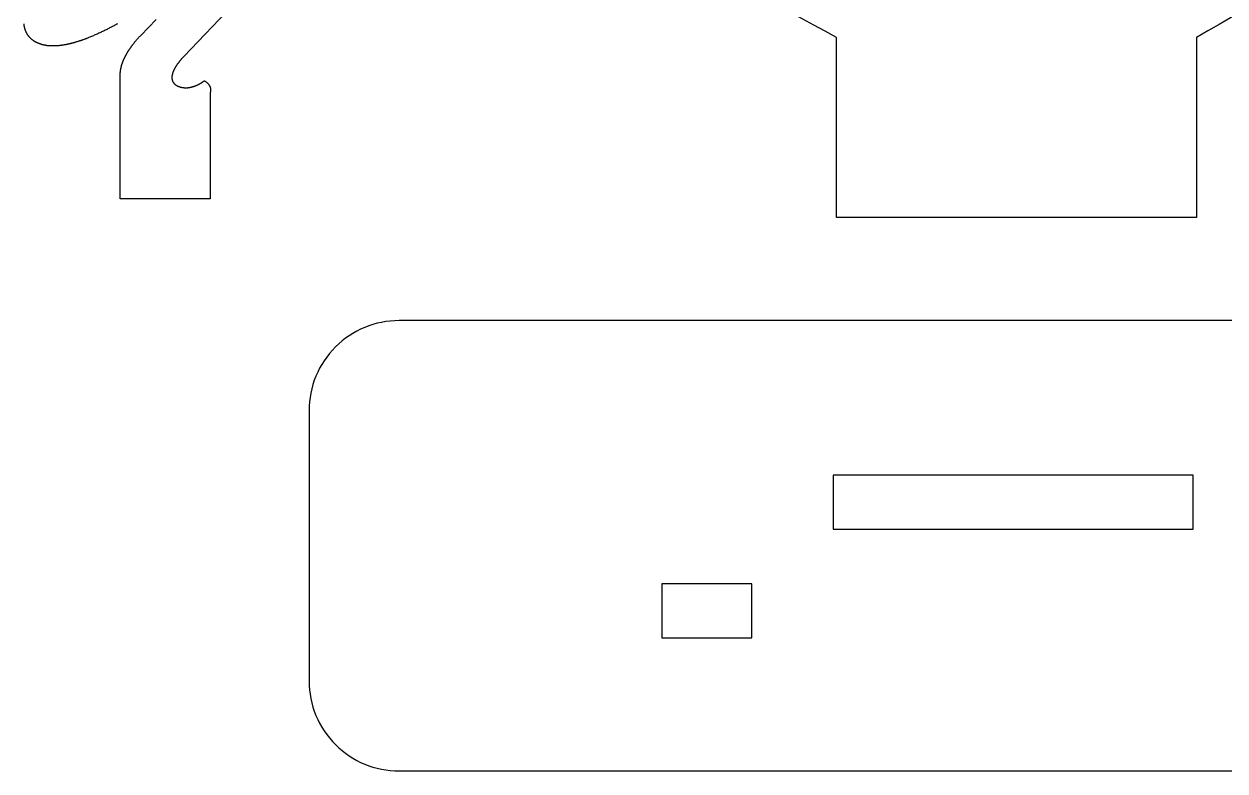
# Model space of a CAD drawing. Extents: x 156 to 510, y 849 to 1306.
# Drawn here: x 224.5 to 357.8, y 849.5 to 932.4 of the extents above; entities that cross this region are included whole.
import ezdxf

# ---------------------------------------------------------------- set-up
doc = ezdxf.new("R2010")
doc.units = 0
doc.layers.add('color#3f3f3fff', color=1, linetype='CONTINUOUS')
doc.layers.add('color#7d7d7dff', color=1, linetype='CONTINUOUS')

msp = doc.modelspace()

# ---------------------------------------------------------------- linework, layer by layer
at = {"layer": 'color#3f3f3fff'}
msp.add_lwpolyline([(425.61, 989.55, -0.088832), (354.64, 930.93), (354.64, 920.93), (354.64, 910.93), (335, 910.93), (314.69, 910.93), (314.69, 920.93), (314.69, 930.93), (314.69, 930.93, -0.066393), (241.2, 983.75)], format="xyb", dxfattribs=at)
msp.add_lwpolyline([(314.33, 876.34), (354.28, 876.34), (354.28, 882.34), (314.33, 882.34), (314.33, 876.34)], close=True, dxfattribs=at)
at = {"layer": 'color#7d7d7dff'}
for points in [[(247.75, 934.57), (242.25, 928.8), (242.21, 928.76), (242.18, 928.72), (242.14, 928.69), (242.11, 928.65), (242.07, 928.61), (242.04, 928.57), (242.01, 928.54), (241.97, 928.5), (241.94, 928.47), (241.91, 928.43), (241.88, 928.39), (241.85, 928.36), (241.82, 928.32), (241.79, 928.29), (241.76, 928.25), (241.74, 928.22), (241.71, 928.18), (241.68, 928.15), (241.65, 928.11), (241.63, 928.08), (241.6, 928.04), (241.58, 928.01), (241.55, 927.98), (241.53, 927.94), (241.51, 927.91), (241.48, 927.88), (241.46, 927.84), (241.44, 927.81), (241.42, 927.78), (241.4, 927.75), (241.38, 927.72), (241.36, 927.68), (241.34, 927.65), (241.32, 927.62), (241.3, 927.59), (241.28, 927.56), (241.26, 927.53), (241.25, 927.5), (241.23, 927.47), (241.21, 927.44), (241.2, 927.41), (241.18, 927.38), (241.17, 927.35), (241.15, 927.32), (241.14, 927.29), (241.13, 927.26), (241.11, 927.23), (241.1, 927.2), (241.09, 927.17), (241.08, 927.15), (241.07, 927.12), (241.06, 927.09), (241.05, 927.06), (241.04, 927.04), (241.03, 927.01), (241.02, 926.98), (241.01, 926.95), (241, 926.93), (241, 926.9), (240.99, 926.88), (240.98, 926.85), (240.98, 926.82), (240.97, 926.8), (240.96, 926.77), (240.96, 926.75), (240.95, 926.72), (240.95, 926.7), (240.95, 926.68), (240.94, 926.65), (240.94, 926.63), (240.94, 926.6), (240.94, 926.58), (240.93, 926.56), (240.93, 926.53), (240.93, 926.51), (240.93, 926.49), (240.93, 926.47), (240.93, 926.44), (240.93, 926.42), (240.93, 926.4), (240.94, 926.38), (240.94, 926.36), (240.94, 926.34), (240.94, 926.32), (240.95, 926.3), (240.95, 926.27), (240.95, 926.25), (240.96, 926.23), (240.96, 926.22), (240.97, 926.2), (240.97, 926.18), (240.98, 926.16), (240.98, 926.14), (240.99, 926.12), (241, 926.1), (241, 926.08), (241.01, 926.07), (241.02, 926.05), (241.03, 926.03), (241.03, 926.01), (241.04, 926), (241.05, 925.98), (241.06, 925.96), (241.07, 925.95), (241.08, 925.93), (241.09, 925.91), (241.1, 925.9), (241.11, 925.88), (241.13, 925.87), (241.14, 925.85), (241.15, 925.84), (241.16, 925.82), (241.17, 925.81), (241.19, 925.8), (241.2, 925.78), (241.21, 925.77), (241.23, 925.75), (241.24, 925.74), (241.26, 925.73), (241.27, 925.72), (241.29, 925.7), (241.3, 925.69), (241.32, 925.68), (241.33, 925.67), (241.35, 925.66), (241.37, 925.65), (241.38, 925.63), (241.4, 925.62), (241.41, 925.61), (241.43, 925.6), (241.45, 925.6), (241.46, 925.59), (241.48, 925.58), (241.49, 925.57), (241.51, 925.56), (241.53, 925.55), (241.55, 925.54), (241.56, 925.53), (241.58, 925.53), (241.6, 925.52), (241.61, 925.51), (241.63, 925.5), (241.65, 925.49), (241.67, 925.49), (241.69, 925.48), (241.7, 925.47), (241.72, 925.47), (241.74, 925.46), (241.76, 925.45), (241.78, 925.45), (241.8, 925.44), (241.82, 925.43), (241.84, 925.43), (241.86, 925.42), (241.88, 925.42), (241.9, 925.41), (241.92, 925.4), (241.94, 925.4), (241.96, 925.39), (241.98, 925.39), (242, 925.39), (242.02, 925.38), (242.04, 925.38), (242.06, 925.37), (242.08, 925.37), (242.1, 925.37), (242.12, 925.36), (242.15, 925.36), (242.17, 925.36), (242.19, 925.35), (242.21, 925.35), (242.23, 925.35), (242.26, 925.35), (242.28, 925.34), (242.3, 925.34), (242.32, 925.34), (242.35, 925.34), (242.37, 925.34), (242.39, 925.34), (242.42, 925.34), (242.44, 925.34), (242.46, 925.34), (242.49, 925.34), (242.51, 925.34), (242.53, 925.34), (242.56, 925.34), (242.58, 925.34), (242.61, 925.34), (242.63, 925.34), (242.66, 925.34), (242.68, 925.34), (242.71, 925.35), (242.73, 925.35), (242.76, 925.35), (242.78, 925.36), (242.81, 925.36), (242.83, 925.36), (242.86, 925.37), (242.88, 925.37), (242.91, 925.37), (242.94, 925.38), (242.96, 925.38), (242.99, 925.39), (243.01, 925.39), (243.04, 925.4), (243.07, 925.41), (243.09, 925.41), (243.12, 925.42), (243.15, 925.43), (243.17, 925.43), (243.2, 925.44), (243.23, 925.45), (243.26, 925.46), (243.28, 925.46), (243.31, 925.47), (243.34, 925.48), (243.37, 925.49), (243.4, 925.5), (243.42, 925.51), (243.45, 925.52), (243.48, 925.53), (243.51, 925.54), (243.54, 925.55), (243.57, 925.57), (243.6, 925.58), (243.62, 925.59), (243.65, 925.6), (243.68, 925.61), (243.71, 925.63), (243.74, 925.64), (243.77, 925.65), (243.8, 925.67), (243.83, 925.68), (243.86, 925.7), (243.89, 925.71), (243.92, 925.73), (243.95, 925.74), (243.98, 925.76), (244.01, 925.78), (244.04, 925.79), (244.07, 925.81), (244.1, 925.83), (244.13, 925.85), (244.16, 925.86), (244.2, 925.88), (244.23, 925.9), (244.26, 925.92), (244.29, 925.94), (244.32, 925.96), (244.35, 925.98), (244.38, 926), (244.41, 926.02), (244.45, 926.04), (244.48, 926.07), (244.51, 926.09), (244.54, 926.11), (244.57, 926.1), (244.59, 926.08), (244.62, 926.06), (244.64, 926.05), (244.67, 926.03), (244.69, 926.01), (244.71, 926), (244.73, 925.98), (244.76, 925.96), (244.78, 925.94), (244.8, 925.92), (244.82, 925.91), (244.84, 925.89), (244.86, 925.87), (244.88, 925.85), (244.9, 925.83), (244.91, 925.81), (244.93, 925.8), (244.95, 925.78), (244.97, 925.76), (244.98, 925.74), (245, 925.72), (245.01, 925.7), (245.03, 925.68), (245.04, 925.66), (245.05, 925.64), (245.07, 925.62), (245.08, 925.6), (245.09, 925.58), (245.1, 925.56), (245.11, 925.54), (245.12, 925.52), (245.13, 925.5), (245.14, 925.48), (245.15, 925.46), (245.16, 925.44), (245.17, 925.41), (245.18, 925.39), (245.18, 925.37), (245.19, 925.35), (245.2, 925.33), (245.2, 925.31), (245.21, 925.29), (245.21, 925.26), (245.22, 925.24), (245.22, 925.22), (245.22, 925.2), (245.22, 925.18), (245.23, 925.16), (245.23, 925.13), (245.23, 925.11), (245.23, 925.09), (245.23, 925.07), (245.23, 925.04), (245.23, 925.02), (245.23, 925), (245.22, 924.98), (245.22, 924.95), (245.22, 924.93), (245.21, 924.91), (245.21, 924.89), (245.21, 924.86), (245.2, 924.84), (245.19, 924.82), (245.19, 923.01), (245.19, 921.35), (245.19, 913.01), (235.19, 913.01), (235.19, 923.01), (235.19, 926.5), (235.19, 926.5), (235.19, 926.53), (235.19, 926.56), (235.19, 926.59), (235.19, 926.62), (235.19, 926.65), (235.19, 926.68), (235.19, 926.71), (235.19, 926.74), (235.19, 926.77), (235.19, 926.8), (235.19, 926.83), (235.19, 926.86), (235.19, 926.89), (235.19, 926.92), (235.19, 926.95), (235.2, 926.99), (235.2, 927.02), (235.2, 927.05), (235.21, 927.08), (235.21, 927.11), (235.21, 927.14), (235.22, 927.17), (235.22, 927.21), (235.23, 927.24), (235.23, 927.27), (235.23, 927.3), (235.24, 927.33), (235.25, 927.37), (235.25, 927.4), (235.26, 927.43), (235.26, 927.46), (235.27, 927.5), (235.28, 927.53), (235.28, 927.56), (235.29, 927.59), (235.3, 927.63), (235.31, 927.66), (235.32, 927.69), (235.33, 927.73), (235.33, 927.76), (235.34, 927.8), (235.35, 927.83), (235.36, 927.86), (235.37, 927.9), (235.38, 927.93), (235.39, 927.97), (235.41, 928), (235.42, 928.03), (235.43, 928.07), (235.44, 928.1), (235.45, 928.14), (235.47, 928.17), (235.48, 928.21), (235.49, 928.24), (235.51, 928.28), (235.52, 928.31), (235.53, 928.35), (235.55, 928.38), (235.56, 928.42), (235.58, 928.46), (235.59, 928.49), (235.61, 928.53), (235.63, 928.56), (235.64, 928.6), (235.66, 928.64), (235.68, 928.67), (235.7, 928.71), (235.71, 928.75), (235.73, 928.78), (235.75, 928.82), (235.77, 928.86), (235.79, 928.89), (235.81, 928.93), (235.83, 928.97), (235.85, 929.01), (235.87, 929.04), (235.89, 929.08), (235.91, 929.12), (235.93, 929.16), (235.96, 929.2), (235.98, 929.23), (236, 929.27), (236.02, 929.31), (236.05, 929.35), (236.07, 929.39), (236.1, 929.43), (236.12, 929.47), (236.15, 929.5), (236.17, 929.54), (236.2, 929.58), (236.22, 929.62), (236.25, 929.66), (236.28, 929.7), (236.3, 929.74), (236.33, 929.78), (236.36, 929.82), (236.39, 929.86), (236.42, 929.9), (236.45, 929.94), (236.48, 929.98), (236.51, 930.02), (236.54, 930.06), (236.57, 930.1), (236.6, 930.14), (236.63, 930.18), (236.66, 930.22), (236.69, 930.26), (236.73, 930.31), (236.76, 930.35), (236.79, 930.39), (236.83, 930.43), (236.86, 930.47), (236.9, 930.51), (236.93, 930.55), (236.97, 930.6), (237, 930.64), (237.04, 930.68), (237.08, 930.72), (237.11, 930.77), (237.15, 930.81), (237.19, 930.85), (237.23, 930.89), (237.27, 930.94), (237.31, 930.98), (237.35, 931.02), (237.39, 931.07), (237.43, 931.11), (237.47, 931.15), (239.18, 932.93)], [(234.89, 932.45), (234.8, 932.39), (234.7, 932.34), (234.61, 932.29), (234.51, 932.23), (234.41, 932.18), (234.32, 932.13), (234.22, 932.08), (234.12, 932.03), (234.02, 931.98), (233.93, 931.92), (233.83, 931.87), (233.73, 931.82), (233.63, 931.77), (233.53, 931.72), (233.43, 931.67), (233.33, 931.62), (233.23, 931.58), (233.13, 931.53), (233.03, 931.48), (232.92, 931.43), (232.82, 931.38), (232.72, 931.34), (232.62, 931.29), (232.52, 931.25), (232.42, 931.2), (232.32, 931.16), (232.21, 931.11), (232.11, 931.07), (232.01, 931.03), (231.91, 930.98), (231.81, 930.94), (231.7, 930.9), (231.65, 930.88), (231.6, 930.86), (231.55, 930.84), (231.5, 930.82), (231.45, 930.8), (231.4, 930.78), (231.35, 930.76), (231.3, 930.74), (231.25, 930.72), (231.19, 930.71), (231.14, 930.69), (231.09, 930.67), (231.04, 930.65), (230.99, 930.63), (230.94, 930.62), (230.89, 930.6), (230.84, 930.58), (230.79, 930.56), (230.74, 930.55), (230.69, 930.53), (230.64, 930.51), (230.59, 930.5), (230.54, 930.48), (230.49, 930.46), (230.43, 930.45), (230.38, 930.43), (230.33, 930.42), (230.28, 930.4), (230.23, 930.39), (230.18, 930.37), (230.13, 930.36), (230.08, 930.34), (230.03, 930.33), (229.98, 930.32), (229.93, 930.3), (229.88, 930.29), (229.84, 930.28), (229.79, 930.26), (229.74, 930.25), (229.69, 930.24), (229.64, 930.23), (229.59, 930.22), (229.54, 930.2), (229.49, 930.19), (229.44, 930.18), (229.39, 930.17), (229.34, 930.16), (229.29, 930.15), (229.25, 930.14), (229.2, 930.13), (229.15, 930.12), (229.1, 930.11), (229.05, 930.1), (229, 930.1), (228.96, 930.09), (228.91, 930.08), (228.86, 930.07), (228.81, 930.06), (228.77, 930.06), (228.72, 930.05), (228.67, 930.04), (228.62, 930.04), (228.58, 930.03), (228.53, 930.03), (228.48, 930.02), (228.44, 930.02), (228.39, 930.01), (228.34, 930.01), (228.3, 930), (228.25, 930), (228.2, 929.99), (228.16, 929.99), (228.11, 929.99), (228.07, 929.99), (228.02, 929.98), (227.98, 929.98), (227.93, 929.98), (227.89, 929.98), (227.84, 929.98), (227.8, 929.98), (227.75, 929.98), (227.71, 929.98), (227.66, 929.98), (227.62, 929.98), (227.57, 929.98), (227.53, 929.98), (227.49, 929.98), (227.44, 929.98), (227.4, 929.99), (227.36, 929.99), (227.31, 929.99), (227.27, 930), (227.23, 930), (227.19, 930), (227.14, 930.01), (227.1, 930.01), (227.06, 930.02), (227.02, 930.03), (226.98, 930.03), (226.94, 930.04), (226.9, 930.05), (226.85, 930.05), (226.81, 930.06), (226.77, 930.07), (226.73, 930.08), (226.69, 930.09), (226.65, 930.09), (226.61, 930.1), (226.57, 930.11), (226.53, 930.12), (226.5, 930.14), (226.46, 930.15), (226.42, 930.16), (226.38, 930.17), (226.34, 930.18), (226.3, 930.2), (226.27, 930.21), (226.23, 930.22), (226.19, 930.24), (226.15, 930.25), (226.12, 930.27), (226.08, 930.28), (226.04, 930.3), (226.01, 930.31), (225.97, 930.33), (225.94, 930.35), (225.9, 930.36), (225.87, 930.38), (225.83, 930.4), (225.8, 930.42), (225.76, 930.44), (225.73, 930.46), (225.7, 930.47), (225.68, 930.49), (225.66, 930.5), (225.63, 930.52), (225.61, 930.53), (225.59, 930.55), (225.57, 930.56), (225.54, 930.58), (225.52, 930.59), (225.5, 930.61), (225.48, 930.62), (225.46, 930.64), (225.44, 930.66), (225.42, 930.67), (225.39, 930.69), (225.37, 930.71), (225.35, 930.72), (225.33, 930.74), (225.31, 930.76), (225.29, 930.78), (225.28, 930.8), (225.26, 930.81), (225.24, 930.83), (225.22, 930.85), (225.2, 930.87), (225.18, 930.89), (225.16, 930.91), (225.15, 930.93), (225.13, 930.95), (225.11, 930.97), (225.09, 930.99), (225.08, 931.01), (225.06, 931.03), (225.05, 931.05), (225.03, 931.07), (225.01, 931.09), (225, 931.11), (224.98, 931.13), (224.97, 931.15), (224.95, 931.17), (224.94, 931.2), (224.92, 931.22), (224.91, 931.24), (224.89, 931.26), (224.88, 931.28), (224.87, 931.31), (224.85, 931.33), (224.84, 931.35), (224.83, 931.38), (224.82, 931.4), (224.8, 931.42), (224.79, 931.45), (224.78, 931.47), (224.77, 931.49), (224.76, 931.52), (224.75, 931.54), (224.73, 931.57), (224.72, 931.59), (224.71, 931.62), (224.7, 931.64), (224.69, 931.67), (224.68, 931.69), (224.67, 931.72), (224.67, 931.74), (224.66, 931.77), (224.65, 931.8), (224.64, 931.82), (224.63, 931.85), (224.62, 931.88), (224.62, 931.9), (224.61, 931.93), (224.6, 931.96), (224.59, 931.98), (224.59, 932.01), (224.58, 932.04), (224.57, 932.07), (224.57, 932.09), (224.56, 932.12), (224.56, 932.15), (224.55, 932.18), (224.55, 932.21), (224.54, 932.23), (224.54, 932.26), (224.53, 932.29), (224.53, 932.32), (224.53, 932.35), (224.52, 932.38), (224.52, 932.41), (224.52, 932.44)]]:
    msp.add_lwpolyline(points, dxfattribs=at)
msp.add_lwpolyline([(256.15, 859.49, 0.414214), (266.15, 849.49), (396.15, 849.49, 0.414214), (406.15, 859.49), (406.15, 889.49, 0.414214), (396.15, 899.49), (266.15, 899.49, 0.414214), (256.15, 889.49), (256.15, 859.49)], format="xyb", close=True, dxfattribs=at)
msp.add_lwpolyline([(295.3, 864.27), (305.3, 864.27), (305.3, 870.27), (295.3, 870.27), (295.3, 864.27)], close=True, dxfattribs=at)

doc.saveas('drawing.dxf')
